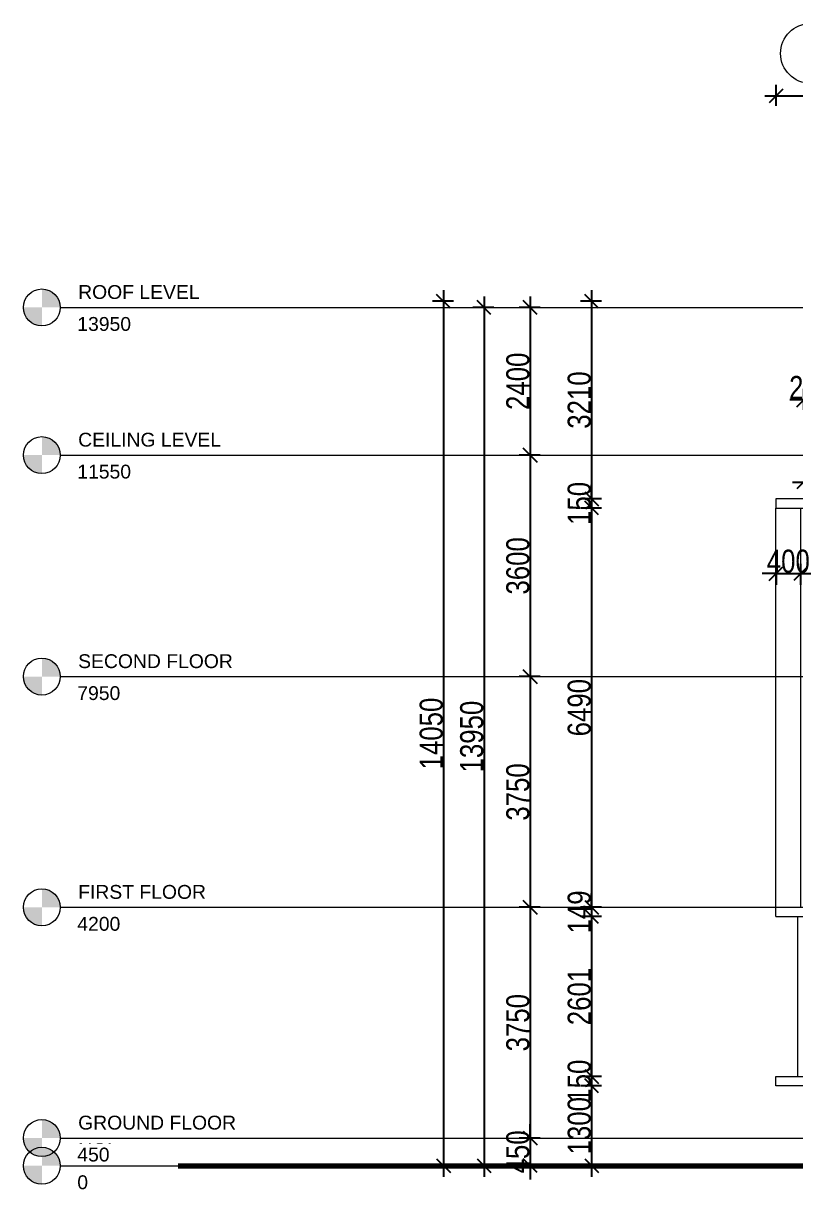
# Model space of a CAD drawing. Header units: millimetres. Extents: x -35190 to 411743, y -233114 to 23872.
# Drawn here: x 136361 to 148898, y -164912 to -145908 of the extents above; entities that cross this region are included whole.
import ezdxf

# ---------------------------------------------------------------- set-up
doc = ezdxf.new("R2010")
doc.units = ezdxf.units.MM
doc.linetypes.add('Centre', pattern=[31.75, 6.35, -4.7625, 15.875, -4.7625])
for name, color, linetype, lineweight in [('A-ANNO-DIMS', 211, 'Continuous', 9), ('A-DETL-WIDE', 214, 'Continuous', 70), ('A-FLOR-LEVL', 51, 'Continuous', 18), ('Q-CASE', 31, 'Continuous', 18), ('S-GRID-IDEN', 1, 'Continuous', 9)]:
    doc.layers.add(name, color=color, linetype=linetype, lineweight=lineweight)
doc.styles.add('Arial', font='arial.ttf', dxfattribs={"height": 187.5})
doc.styles.add('Arial_3', font='arial.ttf', dxfattribs={"width": 0.8, "height": 375})
doc.dimstyles.new('main_4_5mm', dxfattribs={"dimscale": 304.8, "dimtxt": 382.597275, "dimasz": 0.738189, "dimexe": 0.590551, "dimexo": 0.0625, "dimgap": 0.024606, "dimtad": 1, "dimdec": 0, "dimzin": 0, "dimdsep": 46, "dimtxsty": 'Arial_3', "dimblk1": 'OBLIQUE', "dimblk2": 'OBLIQUE', "dimsah": 1, "dimcen": 0.09, "dimdle": 0.590551, "dimazin": 0, "dimtfac": 1, "dimtdec": 4, "dimtix": 1, "dimtmove": 0, "dimatfit": 3, "dimfxl": 0.590551, "dimfxlon": 1, "dimtvp": 1, "dimtolj": 1, "dimtzin": 0, "dimarcsym": 2})

# ---------------------------------------------------------------- blocks, each defined once
blk = doc.blocks.new('Casework 1 - Casework 1-478824-West')
at = {"layer": 'Q-CASE'}
for p, q in [((-970, 10840), (-14785, 10840)), ((-14785, 10840), (-14785, 10690)), ((-970, 1300), (-970, 10840)), ((2264, 10840), (65, 10840)), ((65, 10840), (65, 0)), ((2264, 0), (2264, 10840)), ((9165, 10990), (8865, 10990)), ((8865, 10990), (8865, 10690)), ((9165, 10990), (9165, 10690)), ((10365, 10990), (9165, 10990)), ((10365, 10690), (10365, 10990)), ((-14785, 4200), (-14785, 10690)), ((-14785, 10690), (-1120, 10690)), ((-14385, 10690), (-14385, 4200)), ((-12706, 10690), (-12632, 10690)), ((-12706, 10690), (-12706, 4200)), ((-12632, 10690), (-12632, 4200)), ((-10532, 10690), (-10432, 10690)), ((-10532, 10690), (-10532, 4200)), ((-10432, 10690), (-10432, 4200)), ((-9813, 10690), (-9713, 10690)), ((-9813, 10690), (-9813, 4200)), ((-9713, 10690), (-9713, 4200)), ((-7712, 10690), (-7712, 4201)), ((-7662, 10690), (-7662, 4201)), ((-6086, 10690), (-6086, 1450)), ((-6012, 10690), (-6012, 1450)), ((-5262, 10690), (-5262, 10150)), ((-3912, 10690), (-3912, 1450)), ((-3862, 10690), (-3862, 1450)), ((-3186, 10690), (-3186, 1450)), ((-3112, 10690), (-3112, 1450)), ((-1612, 10690), (-1612, 1450)), ((-1562, 10690), (-1562, 1450)), ((-1194, 10690), (-1194, 1450)), ((-1120, 10690), (-1120, 1450)), ((215, 150), (215, 10690)), ((215, 10690), (2114, 10690)), ((2114, 10690), (2114, 0)), ((8865, 0), (8865, 10690)), ((8965, 10690), (8865, 10690)), ((8865, 10690), (9165, 10690)), ((8965, 10690), (8965, 0)), ((8980, 600), (8980, 10690)), ((9165, 10690), (10365, 10690)), ((10165, 4050), (10165, 10690)), ((-5262, 10150), (-6012, 10150)), ((-1612, 8950), (-3112, 8950)), ((2015, 8950), (215, 8950)), ((2015, 8850), (2015, 8950)), ((215, 8850), (2015, 8850)), ((2015, 7750), (215, 7750)), ((215, 7650), (2015, 7650)), ((2015, 7650), (2015, 7750)), ((-6012, 6940), (-3912, 6940)), ((-3112, 6940), (-1612, 6940)), ((-3912, 5200), (-6012, 5200)), ((-1612, 5200), (-3112, 5200)), ((2015, 5200), (215, 5200)), ((2015, 5100), (2015, 5200)), ((215, 5100), (2015, 5100)), ((-14785, 4051), (-14785, 4200)), ((-14785, 4200), (-14335, 4200)), ((-14335, 4201), (-7613, 4201)), ((-14335, 4200), (-14335, 4201)), ((-12632, 4200), (-12706, 4200)), ((-10432, 4200), (-10532, 4200)), ((-9713, 4200), (-9813, 4200)), ((-7613, 4201), (-7613, 4051)), ((-14785, 4051), (-7613, 4051)), ((-14435, 4051), (-14435, 1450)), ((-14335, 4051), (-14335, 1450)), ((-14285, 4051), (-14285, 1450)), ((-12805, 4051), (-12805, 1450)), ((-12731, 4051), (-12731, 1450)), ((-10631, 4051), (-10631, 1450)), ((-10581, 4051), (-10581, 1450)), ((-9886, 4051), (-9886, 1450)), ((-9812, 4051), (-9812, 1450)), ((-7712, 4051), (-7712, 1450)), ((-7662, 4051), (-7662, 1450)), ((2015, 4000), (215, 4000)), ((2015, 3900), (2015, 4000)), ((10165, 4050), (10065, 4050)), ((215, 3900), (2015, 3900)), ((-6012, 3190), (-3912, 3190)), ((-3112, 3190), (-1612, 3190)), ((-14785, 1450), (-1120, 1450)), ((-14785, 1300), (-14785, 1450)), ((-970, 1300), (-14785, 1300)), ((8865, 600), (9165, 600)), ((8865, 600), (8865, 0)), ((9165, 600), (9165, 0)), ((2114, 0), (2264, 0)), ((8865, 0), (8965, 0)), ((8865, 0), (9165, 0)), ((65, 0), (215, 0))]:
    blk.add_line(p, q, dxfattribs=at)
blk = doc.blocks.new('Level - M_Level Head - Circle-24867-West')
at = {"layer": 'A-FLOR-LEVL', "lineweight": 9}
h = blk.add_hatch(color=256, dxfattribs=at)
edge = h.paths.add_edge_path()
edge.add_line((-26719, 0), (-26419, 0))
edge.add_arc((-26719, 0), 300, 0, 90)
edge.add_line((-26719, 300), (-26719, 0))
h = blk.add_hatch(color=256, dxfattribs=at)
edge = h.paths.add_edge_path()
edge.add_line((-26719, -300), (-26719, 0))
edge.add_line((-26719, 0), (-27019, 0))
edge.add_arc((-26719, 0), 300, 180, 270)
blk.add_circle((-26719, 0), 300, dxfattribs=at)
blk = doc.blocks.new('Grid - M_Grid Head - Circle-24584-West')
at = {"layer": 'S-GRID-IDEN'}
blk.add_circle((-14222, 18079), 488, dxfattribs=at)
blk = doc.blocks.new('_Oblique')
at = {"color": 0, "linetype": 'ByBlock', "lineweight": -2}
blk.add_line((-0.5, -0.5), (0.5, 0.5), dxfattribs=at)
blk = doc.blocks.new('*D2499')
at = {"layer": 'A-ANNO-DIMS', "color": 0, "lineweight": -2, "transparency": 16777216}
for p, q in [((144600, -150345), (144600, -153105)), ((144761, -150525), (144420, -150525)), ((144761, -152925), (144420, -152925))]:
    blk.add_line(p, q, dxfattribs=at)
at = {"layer": 'Defpoints', "color": 0, "transparency": 16777216}
for p in [(144780, -150525), (144600, -152925), (144780, -152925)]:
    blk.add_point(p, dxfattribs=at)
at = {"layer": 'A-ANNO-DIMS', "color": 0, "lineweight": -2, "transparency": 16777216, "xscale": 224.9999999999999, "yscale": 224.9999999999999, "zscale": 224.9999999999999}
for p, rotation in [((144600, -150525), 90), ((144600, -152925), 270)]:
    blk.add_blockref('_Oblique', p, dxfattribs=dict(at, rotation=rotation))
at = {"layer": 'A-ANNO-DIMS', "color": 0, "transparency": 16777216, "insert": (144401, -151725), "char_height": 375, "width": 991.69, "attachment_point": 5, "rotation": 90, "style": 'Arial_3'}
blk.add_mtext('\\A1;2400', dxfattribs=at)
blk = doc.blocks.new('*D2500')
at = {"layer": 'A-ANNO-DIMS', "color": 0, "lineweight": -2, "transparency": 16777216}
for p, q in [((144600, -152745), (144600, -156705)), ((144761, -152925), (144420, -152925)), ((144761, -156525), (144420, -156525))]:
    blk.add_line(p, q, dxfattribs=at)
at = {"layer": 'Defpoints', "color": 0, "transparency": 16777216}
for p in [(144780, -152925), (144600, -156525), (144780, -156525)]:
    blk.add_point(p, dxfattribs=at)
at = {"layer": 'A-ANNO-DIMS', "color": 0, "lineweight": -2, "transparency": 16777216, "xscale": 224.9999999999999, "yscale": 224.9999999999999, "zscale": 224.9999999999999}
for p, rotation in [((144600, -152925), 90), ((144600, -156525), 270)]:
    blk.add_blockref('_Oblique', p, dxfattribs=dict(at, rotation=rotation))
at = {"layer": 'A-ANNO-DIMS', "color": 0, "transparency": 16777216, "insert": (144401, -154725), "char_height": 375, "width": 991.69, "attachment_point": 5, "rotation": 90, "style": 'Arial_3'}
blk.add_mtext('\\A1;3600', dxfattribs=at)
blk = doc.blocks.new('*D2501')
at = {"layer": 'A-ANNO-DIMS', "color": 0, "lineweight": -2, "transparency": 16777216}
for p, q in [((144600, -156345), (144600, -160455)), ((144761, -156525), (144420, -156525)), ((144761, -160275), (144420, -160275))]:
    blk.add_line(p, q, dxfattribs=at)
at = {"layer": 'Defpoints', "color": 0, "transparency": 16777216}
for p in [(144780, -156525), (144600, -160275), (144780, -160275)]:
    blk.add_point(p, dxfattribs=at)
at = {"layer": 'A-ANNO-DIMS', "color": 0, "lineweight": -2, "transparency": 16777216, "xscale": 224.9999999999999, "yscale": 224.9999999999999, "zscale": 224.9999999999999}
for p, rotation in [((144600, -156525), 90), ((144600, -160275), 270)]:
    blk.add_blockref('_Oblique', p, dxfattribs=dict(at, rotation=rotation))
at = {"layer": 'A-ANNO-DIMS', "color": 0, "transparency": 16777216, "insert": (144401, -158400), "char_height": 375, "width": 991.69, "attachment_point": 5, "rotation": 90, "style": 'Arial_3'}
blk.add_mtext('\\A1;3750', dxfattribs=at)
blk = doc.blocks.new('*D2502')
at = {"layer": 'A-ANNO-DIMS', "color": 0, "lineweight": -2, "transparency": 16777216}
for p, q in [((144600, -160095), (144600, -164205)), ((144761, -160275), (144420, -160275)), ((144761, -164025), (144420, -164025))]:
    blk.add_line(p, q, dxfattribs=at)
at = {"layer": 'Defpoints', "color": 0, "transparency": 16777216}
for p in [(144780, -160275), (144600, -164025), (144780, -164025)]:
    blk.add_point(p, dxfattribs=at)
at = {"layer": 'A-ANNO-DIMS', "color": 0, "lineweight": -2, "transparency": 16777216, "xscale": 224.9999999999999, "yscale": 224.9999999999999, "zscale": 224.9999999999999}
for p, rotation in [((144600, -160275), 90), ((144600, -164025), 270)]:
    blk.add_blockref('_Oblique', p, dxfattribs=dict(at, rotation=rotation))
at = {"layer": 'A-ANNO-DIMS', "color": 0, "transparency": 16777216, "insert": (144401, -162150), "char_height": 375, "width": 991.69, "attachment_point": 5, "rotation": 90, "style": 'Arial_3'}
blk.add_mtext('\\A1;3750', dxfattribs=at)
blk = doc.blocks.new('*D2503')
at = {"layer": 'A-ANNO-DIMS', "color": 0, "lineweight": -2, "transparency": 16777216}
for p, q in [((144600, -164025), (144600, -163800)), ((144761, -164025), (144420, -164025)), ((144600, -164025), (144600, -164475)), ((144761, -164475), (144420, -164475)), ((144600, -164475), (144600, -164700))]:
    blk.add_line(p, q, dxfattribs=at)
at = {"layer": 'Defpoints', "color": 0, "transparency": 16777216}
for p in [(144780, -164025), (144600, -164475), (144780, -164475)]:
    blk.add_point(p, dxfattribs=at)
at = {"layer": 'A-ANNO-DIMS', "color": 0, "lineweight": -2, "transparency": 16777216, "xscale": 224.9999999999999, "yscale": 224.9999999999999, "zscale": 224.9999999999999}
for p, rotation in [((144600, -164025), 270), ((144600, -164475), 90)]:
    blk.add_blockref('_Oblique', p, dxfattribs=dict(at, rotation=rotation))
at = {"layer": 'A-ANNO-DIMS', "color": 0, "transparency": 16777216, "insert": (144401, -164250), "char_height": 375, "width": 743.77, "attachment_point": 5, "rotation": 90, "style": 'Arial_3'}
blk.add_mtext('\\A1;450', dxfattribs=at)
blk = doc.blocks.new('*D2504')
at = {"layer": 'A-ANNO-DIMS', "color": 0, "lineweight": -2, "transparency": 16777216}
for p, q in [((143850, -150345), (143850, -164655)), ((144011, -150525), (143670, -150525)), ((144011, -164475), (143670, -164475))]:
    blk.add_line(p, q, dxfattribs=at)
at = {"layer": 'Defpoints', "color": 0, "transparency": 16777216}
for p in [(144030, -150525), (143850, -164475), (144030, -164475)]:
    blk.add_point(p, dxfattribs=at)
at = {"layer": 'A-ANNO-DIMS', "color": 0, "lineweight": -2, "transparency": 16777216, "xscale": 224.9999999999999, "yscale": 224.9999999999999, "zscale": 224.9999999999999}
for p, rotation in [((143850, -150525), 90), ((143850, -164475), 270)]:
    blk.add_blockref('_Oblique', p, dxfattribs=dict(at, rotation=rotation))
at = {"layer": 'A-ANNO-DIMS', "color": 0, "transparency": 16777216, "insert": (143651, -157500), "char_height": 375, "width": 1239.62, "attachment_point": 5, "rotation": 90, "style": 'Arial_3'}
blk.add_mtext('\\A1;13950', dxfattribs=at)
blk = doc.blocks.new('*D2505')
at = {"layer": 'A-ANNO-DIMS', "color": 0, "lineweight": -2, "transparency": 16777216}
for p, q in [((143192, -150245), (143192, -164655)), ((143352, -150425), (143012, -150425)), ((143352, -164475), (143012, -164475))]:
    blk.add_line(p, q, dxfattribs=at)
at = {"layer": 'Defpoints', "color": 0, "transparency": 16777216}
for p in [(143372, -150425), (143192, -164475), (143372, -164475)]:
    blk.add_point(p, dxfattribs=at)
at = {"layer": 'A-ANNO-DIMS', "color": 0, "lineweight": -2, "transparency": 16777216, "xscale": 224.9999999999999, "yscale": 224.9999999999999, "zscale": 224.9999999999999}
for p, rotation in [((143192, -150425), 90), ((143192, -164475), 270)]:
    blk.add_blockref('_Oblique', p, dxfattribs=dict(at, rotation=rotation))
at = {"layer": 'A-ANNO-DIMS', "color": 0, "transparency": 16777216, "insert": (142993, -157450), "char_height": 375, "width": 1239.62, "attachment_point": 5, "rotation": 90, "style": 'Arial_3'}
blk.add_mtext('\\A1;14050', dxfattribs=at)
blk = doc.blocks.new('*D2514')
at = {"layer": 'A-ANNO-DIMS', "color": 0, "lineweight": -2, "transparency": 16777216}
for p, q in [((148416, -147087), (180464, -147087)), ((148596, -147248), (148596, -146907)), ((180284, -147248), (180284, -146907))]:
    blk.add_line(p, q, dxfattribs=at)
at = {"layer": 'Defpoints', "color": 0, "transparency": 16777216}
for p in [(180284, -147087), (148596, -147267), (180284, -147267)]:
    blk.add_point(p, dxfattribs=at)
at = {"layer": 'A-ANNO-DIMS', "color": 0, "lineweight": -2, "transparency": 16777216, "xscale": 224.9999999999999, "yscale": 224.9999999999999, "zscale": 224.9999999999999, "rotation": 180}
blk.add_blockref('_Oblique', (148596, -147087), dxfattribs=at)
at = {"layer": 'A-ANNO-DIMS', "color": 0, "lineweight": -2, "transparency": 16777216, "xscale": 224.9999999999999, "yscale": 224.9999999999999, "zscale": 224.9999999999999}
blk.add_blockref('_Oblique', (180284, -147087), dxfattribs=at)
at = {"layer": 'A-ANNO-DIMS', "color": 0, "transparency": 16777216, "insert": (164440, -146887), "char_height": 375, "width": 1239.62, "attachment_point": 5, "style": 'Arial_3'}
blk.add_mtext('\\A1;31688', dxfattribs=at)
blk = doc.blocks.new('*D2590')
at = {"layer": 'A-ANNO-DIMS', "color": 0, "lineweight": -2, "transparency": 16777216}
for p, q in [((148996, -154690), (148996, -155031)), ((150675, -154690), (150675, -155031)), ((148816, -154851), (150855, -154851))]:
    blk.add_line(p, q, dxfattribs=at)
at = {"layer": 'Defpoints', "color": 0, "transparency": 16777216}
for p in [(148996, -154671), (150675, -154671), (150675, -154851)]:
    blk.add_point(p, dxfattribs=at)
at = {"layer": 'A-ANNO-DIMS', "color": 0, "lineweight": -2, "transparency": 16777216, "xscale": 224.9999999999999, "yscale": 224.9999999999999, "zscale": 224.9999999999999, "rotation": 180}
blk.add_blockref('_Oblique', (148996, -154851), dxfattribs=at)
at = {"layer": 'A-ANNO-DIMS', "color": 0, "lineweight": -2, "transparency": 16777216, "xscale": 224.9999999999999, "yscale": 224.9999999999999, "zscale": 224.9999999999999}
blk.add_blockref('_Oblique', (150675, -154851), dxfattribs=at)
at = {"layer": 'A-ANNO-DIMS', "color": 0, "transparency": 16777216, "insert": (149835, -154652), "char_height": 375, "width": 991.69, "attachment_point": 5, "style": 'Arial_3'}
blk.add_mtext('\\A1;1679', dxfattribs=at)
blk = doc.blocks.new('*D2591')
at = {"layer": 'A-ANNO-DIMS', "color": 0, "lineweight": -2, "transparency": 16777216}
for p, q in [((148596, -154690), (148596, -155031)), ((148996, -154690), (148996, -155031)), ((148596, -154851), (148371, -154851)), ((148596, -154851), (148996, -154851)), ((148996, -154851), (149221, -154851))]:
    blk.add_line(p, q, dxfattribs=at)
at = {"layer": 'Defpoints', "color": 0, "transparency": 16777216}
for p in [(148596, -154671), (148996, -154671), (148996, -154851)]:
    blk.add_point(p, dxfattribs=at)
at = {"layer": 'A-ANNO-DIMS', "color": 0, "lineweight": -2, "transparency": 16777216, "xscale": 224.9999999999999, "yscale": 224.9999999999999, "zscale": 224.9999999999999}
blk.add_blockref('_Oblique', (148596, -154851), dxfattribs=at)
at = {"layer": 'A-ANNO-DIMS', "color": 0, "lineweight": -2, "transparency": 16777216, "xscale": 224.9999999999999, "yscale": 224.9999999999999, "zscale": 224.9999999999999, "rotation": 180}
blk.add_blockref('_Oblique', (148996, -154851), dxfattribs=at)
at = {"layer": 'A-ANNO-DIMS', "color": 0, "transparency": 16777216, "insert": (148796, -154652), "char_height": 375, "width": 743.77, "attachment_point": 5, "style": 'Arial_3'}
blk.add_mtext('\\A1;400', dxfattribs=at)
blk = doc.blocks.new('*D2596')
at = {"layer": 'A-ANNO-DIMS', "color": 0, "lineweight": -2, "transparency": 16777216}
for p, q in [((145598, -150245), (145598, -153815)), ((145759, -150425), (145418, -150425)), ((145759, -153635), (145418, -153635))]:
    blk.add_line(p, q, dxfattribs=at)
at = {"layer": 'Defpoints', "color": 0, "transparency": 16777216}
for p in [(145778, -150425), (145598, -153635), (145778, -153635)]:
    blk.add_point(p, dxfattribs=at)
at = {"layer": 'A-ANNO-DIMS', "color": 0, "lineweight": -2, "transparency": 16777216, "xscale": 224.9999999999999, "yscale": 224.9999999999999, "zscale": 224.9999999999999}
for p, rotation in [((145598, -150425), 90), ((145598, -153635), 270)]:
    blk.add_blockref('_Oblique', p, dxfattribs=dict(at, rotation=rotation))
at = {"layer": 'A-ANNO-DIMS', "color": 0, "transparency": 16777216, "insert": (145399, -152030), "char_height": 375, "width": 991.69, "attachment_point": 5, "rotation": 90, "style": 'Arial_3'}
blk.add_mtext('\\A1;3210', dxfattribs=at)
blk = doc.blocks.new('*D2597')
at = {"layer": 'A-ANNO-DIMS', "color": 0, "lineweight": -2, "transparency": 16777216}
for p, q in [((145598, -153635), (145598, -153410)), ((145759, -153635), (145418, -153635)), ((145598, -153635), (145598, -153785)), ((145759, -153785), (145418, -153785)), ((145598, -153785), (145598, -154010))]:
    blk.add_line(p, q, dxfattribs=at)
at = {"layer": 'Defpoints', "color": 0, "transparency": 16777216}
for p in [(145778, -153635), (145598, -153785), (145778, -153785)]:
    blk.add_point(p, dxfattribs=at)
at = {"layer": 'A-ANNO-DIMS', "color": 0, "lineweight": -2, "transparency": 16777216, "xscale": 224.9999999999999, "yscale": 224.9999999999999, "zscale": 224.9999999999999}
for p, rotation in [((145598, -153635), 270), ((145598, -153785), 90)]:
    blk.add_blockref('_Oblique', p, dxfattribs=dict(at, rotation=rotation))
at = {"layer": 'A-ANNO-DIMS', "color": 0, "transparency": 16777216, "insert": (145399, -153710), "char_height": 375, "width": 743.77, "attachment_point": 5, "rotation": 90, "style": 'Arial_3'}
blk.add_mtext('\\A1;150', dxfattribs=at)
blk = doc.blocks.new('*D2598')
at = {"layer": 'A-ANNO-DIMS', "color": 0, "lineweight": -2, "transparency": 16777216}
for p, q in [((145598, -153605), (145598, -160455)), ((145759, -153785), (145418, -153785)), ((145759, -160275), (145418, -160275))]:
    blk.add_line(p, q, dxfattribs=at)
at = {"layer": 'Defpoints', "color": 0, "transparency": 16777216}
for p in [(145778, -153785), (145598, -160275), (145778, -160275)]:
    blk.add_point(p, dxfattribs=at)
at = {"layer": 'A-ANNO-DIMS', "color": 0, "lineweight": -2, "transparency": 16777216, "xscale": 224.9999999999999, "yscale": 224.9999999999999, "zscale": 224.9999999999999}
for p, rotation in [((145598, -153785), 90), ((145598, -160275), 270)]:
    blk.add_blockref('_Oblique', p, dxfattribs=dict(at, rotation=rotation))
at = {"layer": 'A-ANNO-DIMS', "color": 0, "transparency": 16777216, "insert": (145399, -157030), "char_height": 375, "width": 991.69, "attachment_point": 5, "rotation": 90, "style": 'Arial_3'}
blk.add_mtext('\\A1;6490', dxfattribs=at)
blk = doc.blocks.new('*D2599')
at = {"layer": 'A-ANNO-DIMS', "color": 0, "lineweight": -2, "transparency": 16777216}
for p, q in [((145598, -160275), (145598, -160050)), ((145759, -160275), (145418, -160275)), ((145598, -160275), (145598, -160424)), ((145759, -160424), (145418, -160424)), ((145598, -160424), (145598, -160649))]:
    blk.add_line(p, q, dxfattribs=at)
at = {"layer": 'Defpoints', "color": 0, "transparency": 16777216}
for p in [(145778, -160275), (145598, -160424), (145778, -160424)]:
    blk.add_point(p, dxfattribs=at)
at = {"layer": 'A-ANNO-DIMS', "color": 0, "lineweight": -2, "transparency": 16777216, "xscale": 224.9999999999999, "yscale": 224.9999999999999, "zscale": 224.9999999999999}
for p, rotation in [((145598, -160275), 270), ((145598, -160424), 90)]:
    blk.add_blockref('_Oblique', p, dxfattribs=dict(at, rotation=rotation))
at = {"layer": 'A-ANNO-DIMS', "color": 0, "transparency": 16777216, "insert": (145399, -160350), "char_height": 375, "width": 743.77, "attachment_point": 5, "rotation": 90, "style": 'Arial_3'}
blk.add_mtext('\\A1;149', dxfattribs=at)
blk = doc.blocks.new('*D2600')
at = {"layer": 'A-ANNO-DIMS', "color": 0, "lineweight": -2, "transparency": 16777216}
for p, q in [((145598, -160244), (145598, -163205)), ((145759, -160424), (145418, -160424)), ((145759, -163025), (145418, -163025))]:
    blk.add_line(p, q, dxfattribs=at)
at = {"layer": 'Defpoints', "color": 0, "transparency": 16777216}
for p in [(145778, -160424), (145598, -163025), (145778, -163025)]:
    blk.add_point(p, dxfattribs=at)
at = {"layer": 'A-ANNO-DIMS', "color": 0, "lineweight": -2, "transparency": 16777216, "xscale": 224.9999999999999, "yscale": 224.9999999999999, "zscale": 224.9999999999999}
for p, rotation in [((145598, -160424), 90), ((145598, -163025), 270)]:
    blk.add_blockref('_Oblique', p, dxfattribs=dict(at, rotation=rotation))
at = {"layer": 'A-ANNO-DIMS', "color": 0, "transparency": 16777216, "insert": (145399, -161725), "char_height": 375, "width": 991.69, "attachment_point": 5, "rotation": 90, "style": 'Arial_3'}
blk.add_mtext('\\A1;2601', dxfattribs=at)
blk = doc.blocks.new('*D2601')
at = {"layer": 'A-ANNO-DIMS', "color": 0, "lineweight": -2, "transparency": 16777216}
for p, q in [((145598, -163025), (145598, -162800)), ((145759, -163025), (145418, -163025)), ((145598, -163025), (145598, -163175)), ((145759, -163175), (145418, -163175)), ((145598, -163175), (145598, -163400))]:
    blk.add_line(p, q, dxfattribs=at)
at = {"layer": 'Defpoints', "color": 0, "transparency": 16777216}
for p in [(145778, -163025), (145598, -163175), (145778, -163175)]:
    blk.add_point(p, dxfattribs=at)
at = {"layer": 'A-ANNO-DIMS', "color": 0, "lineweight": -2, "transparency": 16777216, "xscale": 224.9999999999999, "yscale": 224.9999999999999, "zscale": 224.9999999999999}
for p, rotation in [((145598, -163025), 270), ((145598, -163175), 90)]:
    blk.add_blockref('_Oblique', p, dxfattribs=dict(at, rotation=rotation))
at = {"layer": 'A-ANNO-DIMS', "color": 0, "transparency": 16777216, "insert": (145399, -163100), "char_height": 375, "width": 743.77, "attachment_point": 5, "rotation": 90, "style": 'Arial_3'}
blk.add_mtext('\\A1;150', dxfattribs=at)
blk = doc.blocks.new('*D2602')
at = {"layer": 'A-ANNO-DIMS', "color": 0, "lineweight": -2, "transparency": 16777216}
for p, q in [((145598, -162995), (145598, -164655)), ((145759, -163175), (145418, -163175)), ((145759, -164475), (145418, -164475))]:
    blk.add_line(p, q, dxfattribs=at)
at = {"layer": 'Defpoints', "color": 0, "transparency": 16777216}
for p in [(145778, -163175), (145598, -164475), (145778, -164475)]:
    blk.add_point(p, dxfattribs=at)
at = {"layer": 'A-ANNO-DIMS', "color": 0, "lineweight": -2, "transparency": 16777216, "xscale": 224.9999999999999, "yscale": 224.9999999999999, "zscale": 224.9999999999999}
for p, rotation in [((145598, -163175), 90), ((145598, -164475), 270)]:
    blk.add_blockref('_Oblique', p, dxfattribs=dict(at, rotation=rotation))
at = {"layer": 'A-ANNO-DIMS', "color": 0, "transparency": 16777216, "insert": (145399, -163825), "char_height": 375, "width": 991.69, "attachment_point": 5, "rotation": 90, "style": 'Arial_3'}
blk.add_mtext('\\A1;1300', dxfattribs=at)
blk = doc.blocks.new('*D2603')
at = {"layer": 'A-ANNO-DIMS', "color": 0, "lineweight": -2, "transparency": 16777216}
for p, q in [((149046, -152028), (148821, -152028)), ((149046, -152188), (149046, -151848)), ((149046, -152028), (149271, -152028)), ((149271, -151867), (149271, -152208)), ((149271, -152028), (149496, -152028))]:
    blk.add_line(p, q, dxfattribs=at)
at = {"layer": 'Defpoints', "color": 0, "transparency": 16777216}
for p in [(149271, -151848), (149271, -152028), (149046, -152208)]:
    blk.add_point(p, dxfattribs=at)
at = {"layer": 'A-ANNO-DIMS', "color": 0, "lineweight": -2, "transparency": 16777216, "xscale": 224.9999999999999, "yscale": 224.9999999999999, "zscale": 224.9999999999999}
blk.add_blockref('_Oblique', (149046, -152028), dxfattribs=at)
at = {"layer": 'A-ANNO-DIMS', "color": 0, "lineweight": -2, "transparency": 16777216, "xscale": 224.9999999999999, "yscale": 224.9999999999999, "zscale": 224.9999999999999, "rotation": 180}
blk.add_blockref('_Oblique', (149271, -152028), dxfattribs=at)
at = {"layer": 'A-ANNO-DIMS', "color": 0, "transparency": 16777216, "insert": (149158, -151829), "char_height": 375, "width": 743.77, "attachment_point": 5, "style": 'Arial_3'}
blk.add_mtext('\\A1;225', dxfattribs=at)
blk = doc.blocks.new('*D2605')
at = {"layer": 'A-ANNO-DIMS', "color": 0, "lineweight": -2, "transparency": 16777216}
for p, q in [((149046, -153202), (149046, -153543)), ((162411, -153524), (162411, -153183)), ((148866, -153363), (162591, -153363))]:
    blk.add_line(p, q, dxfattribs=at)
at = {"layer": 'Defpoints', "color": 0, "transparency": 16777216}
for p in [(149046, -153183), (162411, -153363), (162411, -153543)]:
    blk.add_point(p, dxfattribs=at)
at = {"layer": 'A-ANNO-DIMS', "color": 0, "lineweight": -2, "transparency": 16777216, "xscale": 224.9999999999999, "yscale": 224.9999999999999, "zscale": 224.9999999999999, "rotation": 180}
blk.add_blockref('_Oblique', (149046, -153363), dxfattribs=at)
at = {"layer": 'A-ANNO-DIMS', "color": 0, "lineweight": -2, "transparency": 16777216, "xscale": 224.9999999999999, "yscale": 224.9999999999999, "zscale": 224.9999999999999}
blk.add_blockref('_Oblique', (162411, -153363), dxfattribs=at)
at = {"layer": 'A-ANNO-DIMS', "color": 0, "transparency": 16777216, "insert": (155728, -153164), "char_height": 375, "width": 1239.62, "attachment_point": 5, "style": 'Arial_3'}
blk.add_mtext('\\A1;13365', dxfattribs=at)

msp = doc.modelspace()

# ---------------------------------------------------------------- linework, layer by layer
at = {"layer": 'A-DETL-WIDE'}
msp.add_line((138879.6, -164475), (198326.1, -164475), dxfattribs=at)

# ---------------------------------------------------------------- block references
at = {"layer": 'A-FLOR-LEVL', "lineweight": 9}
for p in [(163380.4, -150525), (163380.4, -152925), (163380.4, -156525), (163380.4, -160275), (163380.4, -164025), (163380.4, -164475)]:
    msp.add_blockref('Level - M_Level Head - Circle-24867-West', p, dxfattribs=at)
at = {"layer": 'Q-CASE'}
msp.add_blockref('Casework 1 - Casework 1-478824-West', (163380.4, -164475), dxfattribs=at)
at = {"layer": 'S-GRID-IDEN'}
msp.add_blockref('Grid - M_Grid Head - Circle-24584-West', (163380.4, -164475), dxfattribs=at)

# ---------------------------------------------------------------- texts
at = {"layer": 'A-FLOR-LEVL', "lineweight": 9, "char_height": 225, "attachment_point": 1, "style": 'Arial', "bg_fill": 3, "box_fill_scale": 1.25, "bg_fill_color": 256, "bg_fill_true_color": 13158600, "bg_fill_transparency": 0}
for s, insert, width in [('ROOF LEVEL', (137251.7, -150161.7), 2429.113), ('13950', (137237.6, -150680.6), 1082.278), ('CEILING LEVEL', (137251.7, -152561.7), 2862.024), ('11550', (137237.6, -153080.6), 1082.278), ('SECOND FLOOR', (137251.7, -156161.7), 3084.493), ('7950', (137237.6, -156680.6), 865.822), ('FIRST FLOOR', (137251.7, -159911.7), 2555.379), ('4200', (137237.6, -160430.6), 865.822), ('GROUND FLOOR', (137251.7, -163661.7), 3144.619), ('NGL', (137251.7, -164111.7), 793.671), ('0', (137237.6, -164630.6), 216.456)]:
    msp.add_mtext(s, dxfattribs=dict(at, insert=insert, width=width))

# ---------------------------------------------------------------- dimensions: what is measured, and where the dimension line sits
at = {"layer": 'A-ANNO-DIMS'}
for base, p1, p2, override, picture, middle in [((180283.7, -147086.6), (148595.7, -147266.6), (180283.7, -147266.6), {"dimpost": '<>', "dimfxl": 31688}, '*D2514', (164439.7, -146887.5)), ((149270.7, -152027.5), (149045.7, -152207.5), (149270.7, -151847.5), {"dimpost": '<>', "dimfxl": 424.529151}, '*D2603', (149158.2, -151828.6)), ((162410.7, -153362.9), (149045.7, -153182.9), (162410.7, -153542.9), {"dimpost": '<>', "dimfxl": 13369.847606}, '*D2605', (155728.2, -153163.8)), ((148995.7, -154851.1), (148595.7, -154671.1), (148995.7, -154671.1), {"dimpost": '<>', "dimfxl": 400}, '*D2591', (148795.7, -154652.1)), ((150674.7, -154851.1), (148995.7, -154671.1), (150674.7, -154671.1), {"dimpost": '<>', "dimfxl": 1679}, '*D2590', (149835.2, -154652.1))]:
    dim = msp.add_linear_dim(base=base, p1=p1, p2=p2, dimstyle='main_4_5mm', override=override, dxfattribs=at)
    dim.commit()
    dim.dimension.update_dxf_attribs({"geometry": picture, "text_midpoint": middle})
for base, p1, p2, override, picture, middle in [((143191.5, -164475), (143371.5, -150425), (143371.5, -164475), {"dimpost": '<>', "dimfxl": 14050}, '*D2505', (142992.6, -157450)), ((145597.7, -153635), (145777.7, -150425), (145777.7, -153635), {"dimpost": '<>', "dimfxl": 3210}, '*D2596', (145398.6, -152030)), ((143849.8, -164475), (144029.8, -150525), (144029.8, -164475), {"dimpost": '<>', "dimfxl": 13950}, '*D2504', (143650.7, -157500)), ((144599.8, -152925), (144779.8, -150525), (144779.8, -152925), {"dimpost": '<>', "dimfxl": 2400}, '*D2499', (144400.9, -151725)), ((144599.8, -156525), (144779.8, -152925), (144779.8, -156525), {"dimpost": '<>', "dimfxl": 3600}, '*D2500', (144400.7, -154725)), ((145597.7, -153785), (145777.7, -153635), (145777.7, -153785), {"dimpost": '<>', "dimfxl": 150}, '*D2597', (145398.7, -153710)), ((145597.7, -160275), (145777.7, -153785), (145777.7, -160275), {"dimpost": '<>', "dimfxl": 6490}, '*D2598', (145398.7, -157030)), ((144599.8, -160275), (144779.8, -156525), (144779.8, -160275), {"dimpost": '<>', "dimfxl": 3750}, '*D2501', (144400.7, -158400)), ((145597.7, -160424), (145777.7, -160275), (145777.7, -160424), {"dimpost": '<>', "dimfxl": 149}, '*D2599', (145398.7, -160349.5)), ((144599.8, -164025), (144779.8, -160275), (144779.8, -164025), {"dimpost": '<>', "dimfxl": 3750}, '*D2502', (144400.7, -162150)), ((145597.7, -163025), (145777.7, -160424), (145777.7, -163025), {"dimpost": '<>', "dimfxl": 2601}, '*D2600', (145398.7, -161724.5)), ((145597.7, -163175), (145777.7, -163025), (145777.7, -163175), {"dimpost": '<>', "dimfxl": 150}, '*D2601', (145398.7, -163100)), ((145597.7, -164475), (145777.7, -163175), (145777.7, -164475), {"dimpost": '<>', "dimfxl": 1300}, '*D2602', (145398.6, -163825)), ((144599.8, -164475), (144779.8, -164025), (144779.8, -164475), {"dimpost": '<>', "dimfxl": 450}, '*D2503', (144400.9, -164250))]:
    dim = msp.add_linear_dim(base=base, p1=p1, p2=p2, angle=90, dimstyle='main_4_5mm', override=override, dxfattribs=at)
    dim.commit()
    dim.dimension.update_dxf_attribs({"geometry": picture, "text_midpoint": middle})

# ---------------------------------------------------------------- next in the draw order: linework, layer by layer
at = {"layer": 'A-FLOR-LEVL', "linetype": 'Centre', "lineweight": 9}
for p, q in [((136961.3, -150525), (193150.9, -150525)), ((136961.3, -152925), (193150.9, -152925)), ((136961.3, -156525), (193150.9, -156525)), ((136961.3, -160275), (193150.9, -160275)), ((136961.3, -164025), (193150.9, -164025)), ((136961.3, -164475), (193150.9, -164475))]:
    msp.add_line(p, q, dxfattribs=at)

# ---------------------------------------------------------------- next in the draw order: texts
at = {"layer": 'A-FLOR-LEVL', "lineweight": 9, "insert": (137237.6, -164180.6), "char_height": 225, "width": 649.367, "attachment_point": 1, "style": 'Arial', "bg_fill": 3, "box_fill_scale": 1.25, "bg_fill_color": 256, "bg_fill_true_color": 13158600, "bg_fill_transparency": 0}
msp.add_mtext('450', dxfattribs=at)

doc.saveas('drawing.dxf')
